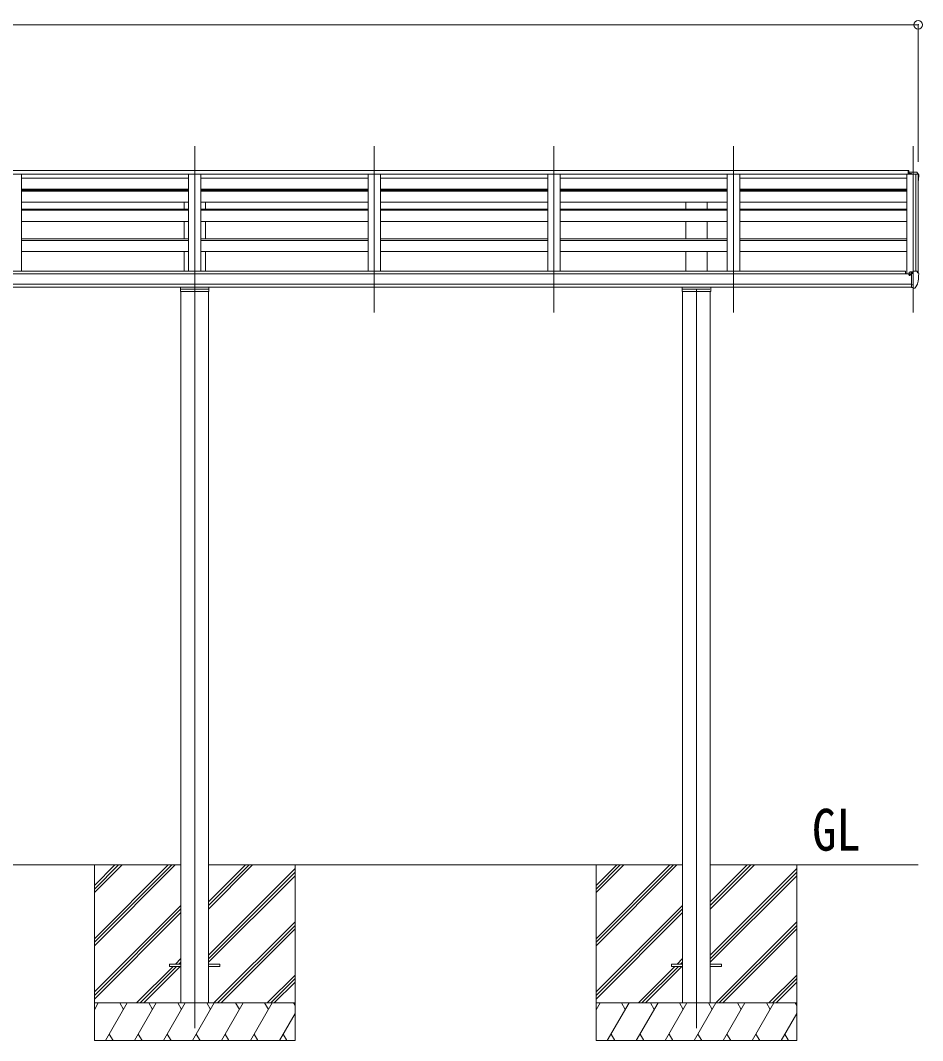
# Model space of a CAD drawing. Units: millimetres at full size, sheet at 1:35; details may follow other scales. Extents: x -9783 to 9892, y -6828 to 6752.
# Drawn here: x 2679 to 6276, y -3647 to 419 of the extents above; entities that cross this region are included whole.
import ezdxf
from ezdxf.enums import TextEntityAlignment as Align

# ---------------------------------------------------------------- set-up
doc = ezdxf.new("R2010")
doc.units = ezdxf.units.MM
doc.header["$LTSCALE"] = 35
doc.header["$PDMODE"] = 32
doc.header["$PDSIZE"] = 35
for name, color, linetype, lineweight in [('0-0_0', 7, 'Continuous', 9), ('0-1_本体', 4, 'Continuous', 9), ('0-2_部品', 7, 'Continuous', 9), ('0-8_PARTS2', 2, 'Continuous', 9), ('0-A_寸法', 6, 'Continuous', 9)]:
    doc.layers.add(name, color=color, linetype=linetype, lineweight=lineweight)
doc.styles.add('ＭＳ ゴシック', font='')
doc.styles.get('ＭＳ ゴシック').set_extended_font_data('MS Gothic')

msp = doc.modelspace()

# ---------------------------------------------------------------- linework, layer by layer
at = {"layer": '0-0_0'}
for p, q in [((1429.07, -2946.68), (3319.07, -2946.68)), ((2974.07, -2946.68), (2974.07, -3646.68)), ((2974.07, -3240.85), (3268.25, -2946.68)), ((2974.07, -3254.99), (3282.39, -2946.68)), ((2974.07, -3269.14), (3296.53, -2946.68)), ((2974.07, -3057.01), (3084.4, -2946.68)), ((2974.07, -3042.86), (3070.26, -2946.68)), ((2974.07, -3028.72), (3056.12, -2946.68)), ((3429.07, -3122.51), (3604.9, -2946.68)), ((3429.07, -3108.36), (3590.76, -2946.68)), ((3429.07, -3094.22), (3576.62, -2946.68)), ((3429.07, -2946.68), (5319.07, -2946.68)), ((3429.07, -3306.35), (3774.07, -2961.36)), ((3774.07, -2946.68), (3774.07, -3646.68)), ((4974.07, -2946.68), (4974.07, -3646.68)), ((4974.07, -3240.85), (5268.25, -2946.68)), ((4974.07, -3254.99), (5282.39, -2946.68)), ((4974.07, -3269.14), (5296.53, -2946.68)), ((4974.07, -3057.01), (5084.4, -2946.68)), ((4974.07, -3042.86), (5070.26, -2946.68)), ((4974.07, -3028.72), (5056.12, -2946.68)), ((5429.07, -2946.68), (6258.07, -2946.68)), ((5429.07, -3122.51), (5604.9, -2946.68)), ((5429.07, -3108.36), (5590.76, -2946.68)), ((5429.07, -3094.22), (5576.62, -2946.68)), ((5429.07, -3306.35), (5774.07, -2961.36)), ((5774.07, -2946.68), (5774.07, -3646.68)), ((3429.07, -3320.49), (3774.07, -2975.5)), ((3429.07, -3334.64), (3774.07, -2989.64)), ((5429.07, -3320.49), (5774.07, -2975.5)), ((5429.07, -3334.64), (5774.07, -2989.64)), ((2974.07, -3452.98), (3319.07, -3107.99)), ((2974.07, -3467.13), (3319.07, -3122.13)), ((4974.07, -3452.98), (5319.07, -3107.99)), ((4974.07, -3467.13), (5319.07, -3122.13)), ((2974.07, -3481.27), (3319.07, -3136.27)), ((4974.07, -3481.27), (5319.07, -3136.27)), ((3450.88, -3496.68), (3774.07, -3173.49)), ((3465.02, -3496.68), (3774.07, -3187.63)), ((3479.16, -3496.68), (3774.07, -3201.77)), ((5450.88, -3496.68), (5774.07, -3173.49)), ((5465.02, -3496.68), (5774.07, -3187.63)), ((5479.16, -3496.68), (5774.07, -3201.77)), ((3297.01, -3342.18), (3319.07, -3320.12)), ((5297.01, -3342.18), (5319.07, -3320.12)), ((3142.51, -3496.68), (3288.01, -3351.18)), ((3156.65, -3496.68), (3302.15, -3351.18)), ((3170.8, -3496.68), (3316.3, -3351.18)), ((3311.15, -3342.18), (3319.07, -3334.26)), ((5142.51, -3496.68), (5288.01, -3351.18)), ((5156.65, -3496.68), (5302.15, -3351.18)), ((5170.8, -3496.68), (5316.3, -3351.18)), ((5311.15, -3342.18), (5319.07, -3334.26)), ((3663.01, -3496.68), (3774.07, -3385.62)), ((3677.15, -3496.68), (3774.07, -3399.76)), ((3691.3, -3496.68), (3774.07, -3413.9)), ((5663.01, -3496.68), (5774.07, -3385.62)), ((5677.15, -3496.68), (5774.07, -3399.76)), ((5691.3, -3496.68), (5774.07, -3413.9)), ((3774.07, -3496.68), (2974.07, -3496.68)), ((2974.07, -3524.18), (2989.95, -3496.68)), ((3018.82, -3646.68), (3105.42, -3496.68)), ((3090.42, -3522.66), (3075.42, -3496.67)), ((3134.29, -3646.67), (3220.89, -3496.68)), ((3205.89, -3522.66), (3190.89, -3496.68)), ((3249.76, -3646.68), (3336.36, -3496.68)), ((3321.36, -3522.66), (3306.36, -3496.68)), ((3365.23, -3646.68), (3451.83, -3496.68)), ((3436.83, -3522.66), (3421.83, -3496.67)), ((3480.7, -3646.68), (3567.3, -3496.68)), ((3552.3, -3522.66), (3537.3, -3496.68)), ((3596.17, -3646.68), (3682.77, -3496.68)), ((3652.77, -3496.68), (3667.77, -3522.66)), ((3768.24, -3496.68), (3774.07, -3506.78)), ((5774.07, -3496.68), (4974.07, -3496.68)), ((4974.07, -3524.18), (4989.95, -3496.68)), ((5018.82, -3646.68), (5105.42, -3496.68)), ((5090.42, -3522.66), (5075.42, -3496.67)), ((5134.29, -3646.67), (5220.89, -3496.68)), ((5205.89, -3522.66), (5190.89, -3496.68)), ((5249.76, -3646.68), (5336.36, -3496.68)), ((5321.36, -3522.66), (5306.36, -3496.68)), ((5365.23, -3646.68), (5451.83, -3496.68)), ((5436.83, -3522.66), (5421.83, -3496.67)), ((5480.7, -3646.68), (5567.3, -3496.68)), ((5552.3, -3522.66), (5537.3, -3496.68)), ((5596.17, -3646.68), (5682.77, -3496.68)), ((5652.77, -3496.68), (5667.77, -3522.66)), ((5768.24, -3496.68), (5774.07, -3506.78)), ((3711.64, -3646.68), (3774.07, -3538.54)), ((5711.64, -3646.68), (5774.07, -3538.54)), ((2974.07, -3646.68), (3774.07, -3646.68)), ((3033.81, -3620.7), (3048.81, -3646.68)), ((3149.29, -3620.7), (3164.28, -3646.67)), ((3264.76, -3620.69), (3279.76, -3646.68)), ((3380.23, -3620.7), (3395.23, -3646.68)), ((3495.7, -3620.7), (3510.69, -3646.68)), ((3611.17, -3620.7), (3626.16, -3646.68)), ((3726.64, -3620.7), (3741.63, -3646.68)), ((4974.07, -3646.68), (5774.07, -3646.68)), ((5033.81, -3620.7), (5048.81, -3646.68)), ((5149.29, -3620.7), (5164.28, -3646.67)), ((5264.76, -3620.69), (5279.76, -3646.68)), ((5380.23, -3620.7), (5395.23, -3646.68)), ((5495.7, -3620.7), (5510.69, -3646.68)), ((5611.17, -3620.7), (5626.16, -3646.68)), ((5726.64, -3620.7), (5741.63, -3646.68))]:
    msp.add_line(p, q, dxfattribs=at)
at = {"layer": '0-1_本体'}
for p, q in [((6221.07, -193.48), (529.57, -193.48)), ((2633.07, -193.48), (2683.07, -193.48)), ((2683.07, -580.85), (2683.07, -193.48)), ((3349.07, -580.85), (3349.07, -193.48)), ((3349.07, -193.48), (3399.07, -193.48)), ((3399.07, -580.85), (3399.07, -193.48)), ((4065.07, -580.85), (4065.07, -193.48)), ((4065.07, -193.48), (4115.07, -193.48)), ((4115.07, -580.85), (4115.07, -193.48)), ((4781.07, -580.85), (4781.07, -193.48)), ((4781.07, -193.48), (4831.07, -193.48)), ((4831.07, -580.85), (4831.07, -193.48)), ((5497.07, -580.85), (5497.07, -193.48)), ((5497.07, -193.48), (5547.07, -193.48)), ((5547.07, -580.85), (5547.07, -193.48)), ((6213.07, -193.48), (6213.07, -590.34)), ((6218.57, -179.03), (6218.57, -193.48)), ((6248.99, -193.68), (6248.37, -195.3)), ((6249.07, -193.57), (6249.07, -580.1)), ((6257.12, -193.9), (6249.29, -193.49)), ((6258.07, -194.79), (6258.07, -586.64)), ((2683.07, -210.02), (3349.07, -210.02)), ((3399.07, -210.02), (4065.07, -210.02)), ((4115.07, -210.02), (4781.07, -210.02)), ((4831.07, -210.02), (5497.07, -210.02)), ((5547.07, -210.02), (6213.07, -210.02)), ((2683.07, -253.55), (3349.07, -253.55)), ((2683.07, -255.92), (3349.07, -255.92)), ((3349.07, -258.44), (2683.07, -258.44)), ((3349.07, -261.01), (2683.07, -261.01)), ((3331.57, -258.44), (3331.57, -255.92)), ((3399.07, -253.55), (4065.07, -253.55)), ((3399.07, -255.92), (4065.07, -255.92)), ((4065.07, -258.44), (3399.07, -258.44)), ((4065.07, -261.01), (3399.07, -261.01)), ((3416.57, -258.44), (3416.57, -255.92)), ((4115.07, -253.55), (4781.07, -253.55)), ((4115.07, -255.92), (4781.07, -255.92)), ((4781.07, -258.44), (4115.07, -258.44)), ((4781.07, -261.01), (4115.07, -261.01)), ((4831.07, -253.55), (5497.07, -253.55)), ((4831.07, -255.92), (5497.07, -255.92)), ((5497.07, -258.44), (4831.07, -258.44)), ((5497.07, -261.01), (4831.07, -261.01)), ((5331.57, -258.44), (5331.57, -255.92)), ((5416.57, -258.44), (5416.57, -255.92)), ((5547.07, -253.55), (6213.07, -253.55)), ((5547.07, -255.92), (6213.07, -255.92)), ((6213.07, -258.44), (5547.07, -258.44)), ((6213.07, -261.01), (5547.07, -261.01)), ((3349.07, -305.75), (2683.07, -305.75)), ((3331.57, -332.85), (3331.57, -305.75)), ((4065.07, -305.75), (3399.07, -305.75)), ((3416.57, -332.85), (3416.57, -305.75)), ((4781.07, -305.75), (4115.07, -305.75)), ((5497.07, -305.75), (4831.07, -305.75)), ((5331.57, -332.85), (5331.57, -305.75)), ((5416.57, -332.85), (5416.57, -305.75)), ((6213.07, -305.75), (5547.07, -305.75)), ((3349.07, -332.85), (2683.07, -332.85)), ((3349.07, -337.72), (2683.07, -337.72)), ((4065.07, -332.85), (3399.07, -332.85)), ((4065.07, -337.72), (3399.07, -337.72)), ((4781.07, -332.85), (4115.07, -332.85)), ((4781.07, -337.72), (4115.07, -337.72)), ((5497.07, -332.85), (4831.07, -332.85)), ((5497.07, -337.72), (4831.07, -337.72)), ((6213.07, -332.85), (5547.07, -332.85)), ((6213.07, -337.72), (5547.07, -337.72)), ((3349.07, -381.95), (2683.07, -381.95)), ((3331.57, -451.33), (3331.57, -381.95)), ((4065.07, -381.95), (3399.07, -381.95)), ((3416.57, -451.33), (3416.57, -381.95)), ((4781.07, -381.95), (4115.07, -381.95)), ((5497.07, -381.95), (4831.07, -381.95)), ((5331.57, -451.33), (5331.57, -381.95)), ((5416.57, -451.33), (5416.57, -381.95)), ((6213.07, -381.95), (5547.07, -381.95)), ((3349.07, -451.33), (2683.07, -451.33)), ((3349.07, -458.23), (2683.07, -458.23)), ((4065.07, -451.33), (3399.07, -451.33)), ((4065.07, -458.23), (3399.07, -458.23)), ((4781.07, -451.33), (4115.07, -451.33)), ((4781.07, -458.23), (4115.07, -458.23)), ((5497.07, -451.33), (4831.07, -451.33)), ((5497.07, -458.23), (4831.07, -458.23)), ((6213.07, -451.33), (5547.07, -451.33)), ((6213.07, -458.23), (5547.07, -458.23)), ((3349.07, -501.79), (2683.07, -501.79)), ((3331.57, -580.85), (3331.57, -501.79)), ((4065.07, -501.79), (3399.07, -501.79)), ((3416.57, -580.85), (3416.57, -501.79)), ((4781.07, -501.79), (4115.07, -501.79)), ((5497.07, -501.79), (4831.07, -501.79)), ((5331.57, -580.85), (5331.57, -501.79)), ((5416.57, -580.85), (5416.57, -501.79)), ((6213.07, -501.79), (5547.07, -501.79)), ((6231.57, -590.34), (516.57, -590.34)), ((6208.07, -580.85), (540.07, -580.85)), ((6208.07, -580.85), (6208.07, -590.34)), ((516.57, -631.86), (6231.57, -631.86)), ((6231.57, -643.71), (1319.07, -643.71)), ((3319.07, -660.64), (3319.07, -3496.68)), ((3429.07, -660.64), (3429.07, -3496.68)), ((5319.07, -660.64), (5319.07, -3496.68)), ((5429.07, -660.64), (5429.07, -3496.68))]:
    msp.add_line(p, q, dxfattribs=at)
for points in [[(6221.07, -179.03), (529.57, -179.03), (529.57, -193.48)], [(6248.37, -580.1), (6248.37, -193.48), (6213.07, -193.48)]]:
    msp.add_lwpolyline(points, dxfattribs=at)
msp.add_circle((6224.1, -595.01), 3, dxfattribs=at)
for centre, radius, start, end in [((6249.27, -193.79), 0.301, 87.13321, 158.93673), ((6257.07, -194.9), 1, 6.23034, 87)]:
    msp.add_arc(centre, radius, start, end, dxfattribs=at)
at = {"layer": '0-2_部品', "color": 4}
for p, q in [((6221.07, -179.03), (6218.57, -179.03)), ((6220.07, -179.03), (6220.07, -193.48)), ((6221.07, -179.03), (6221.07, -193.48)), ((6231.57, -185.4), (6221.57, -185.49)), ((6221.57, -190.58), (6221.57, -185.49)), ((6221.57, -190.58), (6231.57, -190.58)), ((6250.07, -185.4), (6231.57, -185.4)), ((6231.57, -193.48), (6231.57, -190.58)), ((6238.07, -193.48), (6238.07, -185.4)), ((6250.07, -185.4), (6252.41, -185.54)), ((6253.16, -185.97), (6257.23, -191.77)), ((6260.07, -194.77), (6260.07, -195.4)), ((6221.57, -585.95), (6221.57, -589.92)), ((6236.57, -584.78), (6222.57, -584.84)), ((6226.07, -584.83), (6226.07, -582.93)), ((6226.57, -595.01), (6226.27, -595.01)), ((6227.1, -595.01), (6226.57, -595.01)), ((6226.9, -582.51), (6236.57, -581.79)), ((6231.57, -589.83), (6238.07, -589.43)), ((6236.57, -581.01), (6238.07, -581.01)), ((6236.57, -581.01), (6236.57, -587.18)), ((6238.07, -648.6), (6238.07, -580.1)), ((6253.16, -580.66), (6257.23, -586.47)), ((6260.07, -589.47), (6260.07, -590.1)), ((6231.57, -645.4), (6237.07, -645.4)), ((6237.57, -646.4), (6237.07, -645.4)), ((6238.07, -646.4), (6237.57, -646.4)), ((6239.57, -648.5), (6238.07, -648.6)), ((6239.57, -648.5), (6243.28, -648.28)), ((6245.7, -646.78), (6255.44, -631.41)), ((3320.07, -651.39), (3428.07, -651.39)), ((5320.07, -651.39), (5428.07, -651.39)), ((3274.07, -3342.18), (3274.07, -3351.18)), ((3319.07, -3342.18), (3274.07, -3342.18)), ((3319.07, -3351.18), (3274.07, -3351.18)), ((3474.07, -3342.18), (3429.07, -3342.18)), ((3474.07, -3351.18), (3429.07, -3351.18)), ((3474.07, -3342.18), (3474.07, -3351.18)), ((5274.07, -3342.18), (5274.07, -3351.18)), ((5319.07, -3342.18), (5274.07, -3342.18)), ((5319.07, -3351.18), (5274.07, -3351.18)), ((5474.07, -3342.18), (5429.07, -3342.18)), ((5474.07, -3351.18), (5429.07, -3351.18)), ((5474.07, -3342.18), (5474.07, -3351.18))]:
    msp.add_line(p, q, dxfattribs=at)
for points in [[(6221.57, -593.4), (6221.57, -595.01), (6221.1, -595.01)], [(6226.27, -593.83), (6226.27, -595.01), (6221.57, -595.01)], [(6226.9, -582.51), (6226.73, -582.53), (6226.57, -582.56), (6226.43, -582.6), (6226.31, -582.66), (6226.21, -582.72), (6226.13, -582.78), (6226.09, -582.85), (6226.07, -582.93)], [(6231.57, -645.4), (6231.57, -587.18), (6236.57, -587.18)], [(6238.07, -580.1), (6250.07, -580.1), (6252.4, -580.24)], [(3431.07, -643.71), (3431.07, -660.64), (3317.07, -660.64), (3317.07, -643.71)], [(5431.07, -643.71), (5431.07, -660.64), (5317.07, -660.64), (5317.07, -643.71)], [(6238.07, -634.71), (6234.91, -634.3), (6231.57, -633.87)]]:
    msp.add_lwpolyline(points, dxfattribs=at)
for centre, radius, start, end in [((6252.34, -186.54), 1, 35, 86.5), ((6257.07, -194.77), 3, 0, 87), ((6058.07, -195.4), 202, 351.91451, 0), ((6224.07, -595.01), 2.5, 28.35764, 180), ((6224.07, -595.01), 2.5, 0, 28.35764), ((6252.34, -581.24), 1, 35, 86.5), ((6067.58, -590.09), 192.49, 347.8767, 359.9992), ((6257.07, -589.47), 3, 0, 87), ((6243.1, -645.28), 3, 273.5, 330), ((6252.84, -629.91), 3, 330, 348.16652)]:
    msp.add_arc(centre, radius, start, end, dxfattribs=at)
msp.add_ellipse((6222.57, -585.94), major_axis=(0.02, 1.1), ratio=0.906239, start_param=0.0206394, end_param=1.5914357, dxfattribs=at)
at = {"layer": '0-8_PARTS2'}
for p, q in [((3374.07, -744.33), (3374.07, -81.81)), ((4090.07, -744.33), (4090.07, -81.81)), ((4806.07, -744.33), (4806.07, -81.81)), ((5522.07, -744.33), (5522.07, -81.81)), ((6238.07, -744.33), (6238.07, -81.81)), ((3374.07, -650.54), (3374.07, -3596.68)), ((5374.07, -650.54), (5374.07, -3596.68))]:
    msp.add_line(p, q, dxfattribs=at)
at = {"layer": '0-A_寸法'}
for p, q in [((490.08, 401.68), (6258.07, 401.68)), ((6258.07, 401.68), (6258.07, -143.94))]:
    msp.add_line(p, q, dxfattribs=at)
msp.add_point((6258.07, 401.68), dxfattribs=at)

# ---------------------------------------------------------------- texts
at = {"layer": '0-0_0', "style": 'ＭＳ ゴシック', "width": 0.85}
msp.add_text('GL', height=166.8, dxfattribs=at).set_placement((5835.28, -2939.74), align=Align.BOTTOM_LEFT)

doc.saveas('drawing.dxf')
